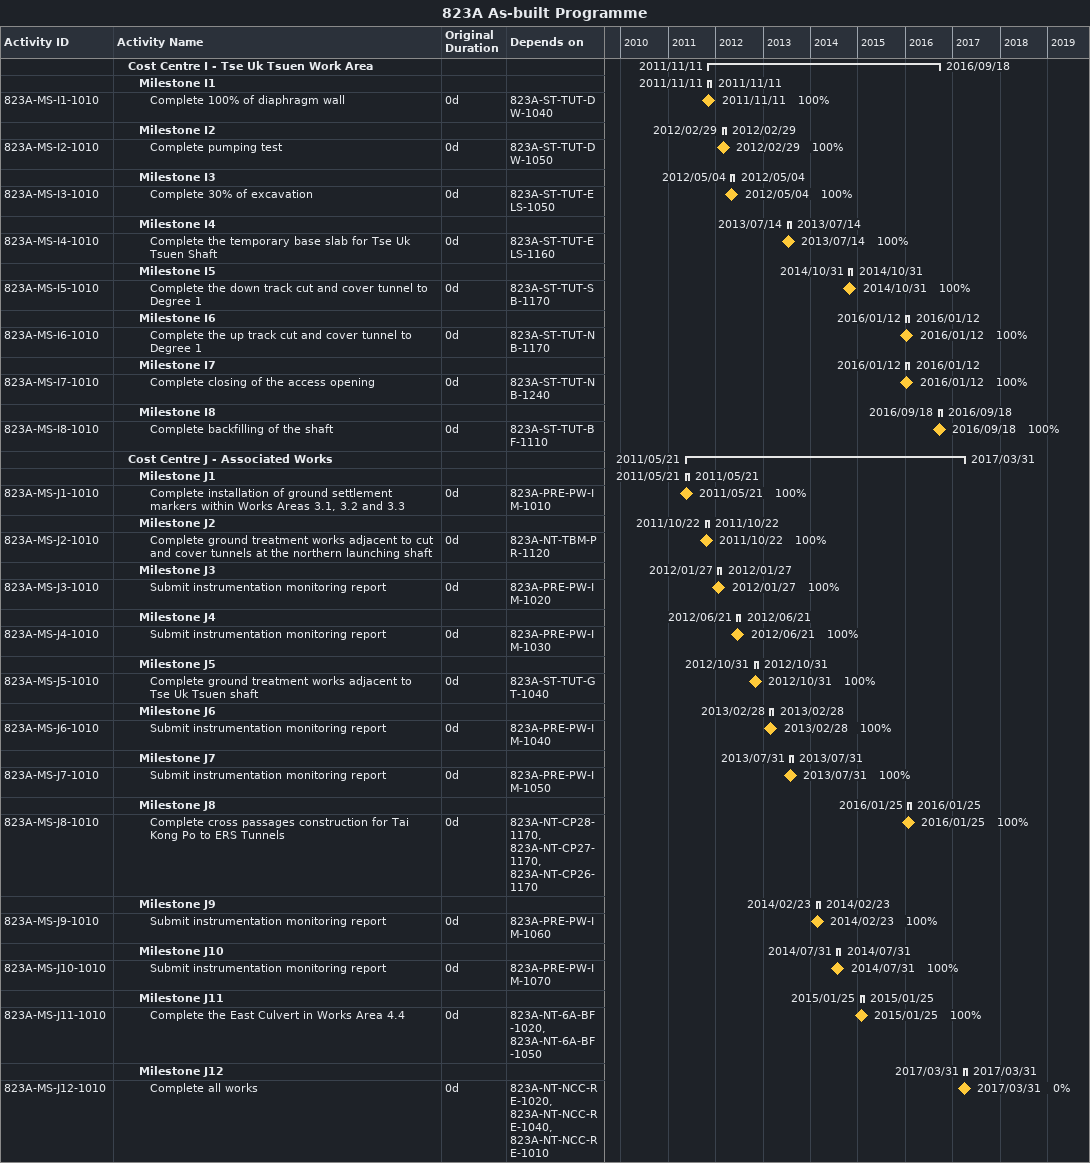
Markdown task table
823A As-built Programme

| ID | Level | Task | Original duration | Start | Finish | Predecessors | % complete |
|---|---|---|---|---|---|---|---|
|  | 2 | **Cost Centre I - Tse Uk Tsuen Work Area** |  | 2011-11-11 | 2016-09-18 |  |  |
|  | 3 | **Milestone I1** |  | 2011-11-11 | 2011-11-11 |  |  |
| 823A-MS-I1-1010 | 4 | Complete 100% of diaphragm wall | 0d | 2011-11-11 | 2011-11-11 | 823A-ST-TUT-DW-1040 | 100 |
|  | 3 | **Milestone I2** |  | 2012-02-29 | 2012-02-29 |  |  |
| 823A-MS-I2-1010 | 4 | Complete pumping test | 0d | 2012-02-29 | 2012-02-29 | 823A-ST-TUT-DW-1050 | 100 |
|  | 3 | **Milestone I3** |  | 2012-05-04 | 2012-05-04 |  |  |
| 823A-MS-I3-1010 | 4 | Complete 30% of excavation | 0d | 2012-05-04 | 2012-05-04 | 823A-ST-TUT-ELS-1050 | 100 |
|  | 3 | **Milestone I4** |  | 2013-07-14 | 2013-07-14 |  |  |
| 823A-MS-I4-1010 | 4 | Complete the temporary base slab for Tse Uk Tsuen Shaft | 0d | 2013-07-14 | 2013-07-14 | 823A-ST-TUT-ELS-1160 | 100 |
|  | 3 | **Milestone I5** |  | 2014-10-31 | 2014-10-31 |  |  |
| 823A-MS-I5-1010 | 4 | Complete the down track cut and cover tunnel to Degree 1 | 0d | 2014-10-31 | 2014-10-31 | 823A-ST-TUT-SB-1170 | 100 |
|  | 3 | **Milestone I6** |  | 2016-01-12 | 2016-01-12 |  |  |
| 823A-MS-I6-1010 | 4 | Complete the up track cut and cover tunnel to Degree 1 | 0d | 2016-01-12 | 2016-01-12 | 823A-ST-TUT-NB-1170 | 100 |
|  | 3 | **Milestone I7** |  | 2016-01-12 | 2016-01-12 |  |  |
| 823A-MS-I7-1010 | 4 | Complete closing of the access opening | 0d | 2016-01-12 | 2016-01-12 | 823A-ST-TUT-NB-1240 | 100 |
|  | 3 | **Milestone I8** |  | 2016-09-18 | 2016-09-18 |  |  |
| 823A-MS-I8-1010 | 4 | Complete backfilling of the shaft | 0d | 2016-09-18 | 2016-09-18 | 823A-ST-TUT-BF-1110 | 100 |
|  | 2 | **Cost Centre J - Associated Works** |  | 2011-05-21 | 2017-03-31 |  |  |
|  | 3 | **Milestone J1** |  | 2011-05-21 | 2011-05-21 |  |  |
| 823A-MS-J1-1010 | 4 | Complete installation of ground settlement markers within Works Areas 3.1, 3.2 and 3.3 | 0d | 2011-05-21 | 2011-05-21 | 823A-PRE-PW-IM-1010 | 100 |
|  | 3 | **Milestone J2** |  | 2011-10-22 | 2011-10-22 |  |  |
| 823A-MS-J2-1010 | 4 | Complete ground treatment works adjacent to cut and cover tunnels at the northern launching shaft | 0d | 2011-10-22 | 2011-10-22 | 823A-NT-TBM-PR-1120 | 100 |
|  | 3 | **Milestone J3** |  | 2012-01-27 | 2012-01-27 |  |  |
| 823A-MS-J3-1010 | 4 | Submit instrumentation monitoring report | 0d | 2012-01-27 | 2012-01-27 | 823A-PRE-PW-IM-1020 | 100 |
|  | 3 | **Milestone J4** |  | 2012-06-21 | 2012-06-21 |  |  |
| 823A-MS-J4-1010 | 4 | Submit instrumentation monitoring report | 0d | 2012-06-21 | 2012-06-21 | 823A-PRE-PW-IM-1030 | 100 |
|  | 3 | **Milestone J5** |  | 2012-10-31 | 2012-10-31 |  |  |
| 823A-MS-J5-1010 | 4 | Complete ground treatment works adjacent to Tse Uk Tsuen shaft | 0d | 2012-10-31 | 2012-10-31 | 823A-ST-TUT-GT-1040 | 100 |
|  | 3 | **Milestone J6** |  | 2013-02-28 | 2013-02-28 |  |  |
| 823A-MS-J6-1010 | 4 | Submit instrumentation monitoring report | 0d | 2013-02-28 | 2013-02-28 | 823A-PRE-PW-IM-1040 | 100 |
|  | 3 | **Milestone J7** |  | 2013-07-31 | 2013-07-31 |  |  |
| 823A-MS-J7-1010 | 4 | Submit instrumentation monitoring report | 0d | 2013-07-31 | 2013-07-31 | 823A-PRE-PW-IM-1050 | 100 |
|  | 3 | **Milestone J8** |  | 2016-01-25 | 2016-01-25 |  |  |
| 823A-MS-J8-1010 | 4 | Complete cross passages construction for Tai Kong Po to ERS Tunnels | 0d | 2016-01-25 | 2016-01-25 | 823A-NT-CP28-1170, 823A-NT-CP27-1170, 823A-NT-CP26-1170 | 100 |
|  | 3 | **Milestone J9** |  | 2014-02-23 | 2014-02-23 |  |  |
| 823A-MS-J9-1010 | 4 | Submit instrumentation monitoring report | 0d | 2014-02-23 | 2014-02-23 | 823A-PRE-PW-IM-1060 | 100 |
|  | 3 | **Milestone J10** |  | 2014-07-31 | 2014-07-31 |  |  |
| 823A-MS-J10-1010 | 4 | Submit instrumentation monitoring report | 0d | 2014-07-31 | 2014-07-31 | 823A-PRE-PW-IM-1070 | 100 |
|  | 3 | **Milestone J11** |  | 2015-01-25 | 2015-01-25 |  |  |
| 823A-MS-J11-1010 | 4 | Complete the East Culvert in Works Area 4.4 | 0d | 2015-01-25 | 2015-01-25 | 823A-NT-6A-BF-1020, 823A-NT-6A-BF-1050 | 100 |
|  | 3 | **Milestone J12** |  | 2017-03-31 | 2017-03-31 |  |  |
| 823A-MS-J12-1010 | 4 | Complete all works | 0d | 2017-03-31 | 2017-03-31 | 823A-NT-NCC-RE-1020, 823A-NT-NCC-RE-1040, 823A-NT-NCC-RE-1010 | 0 |
